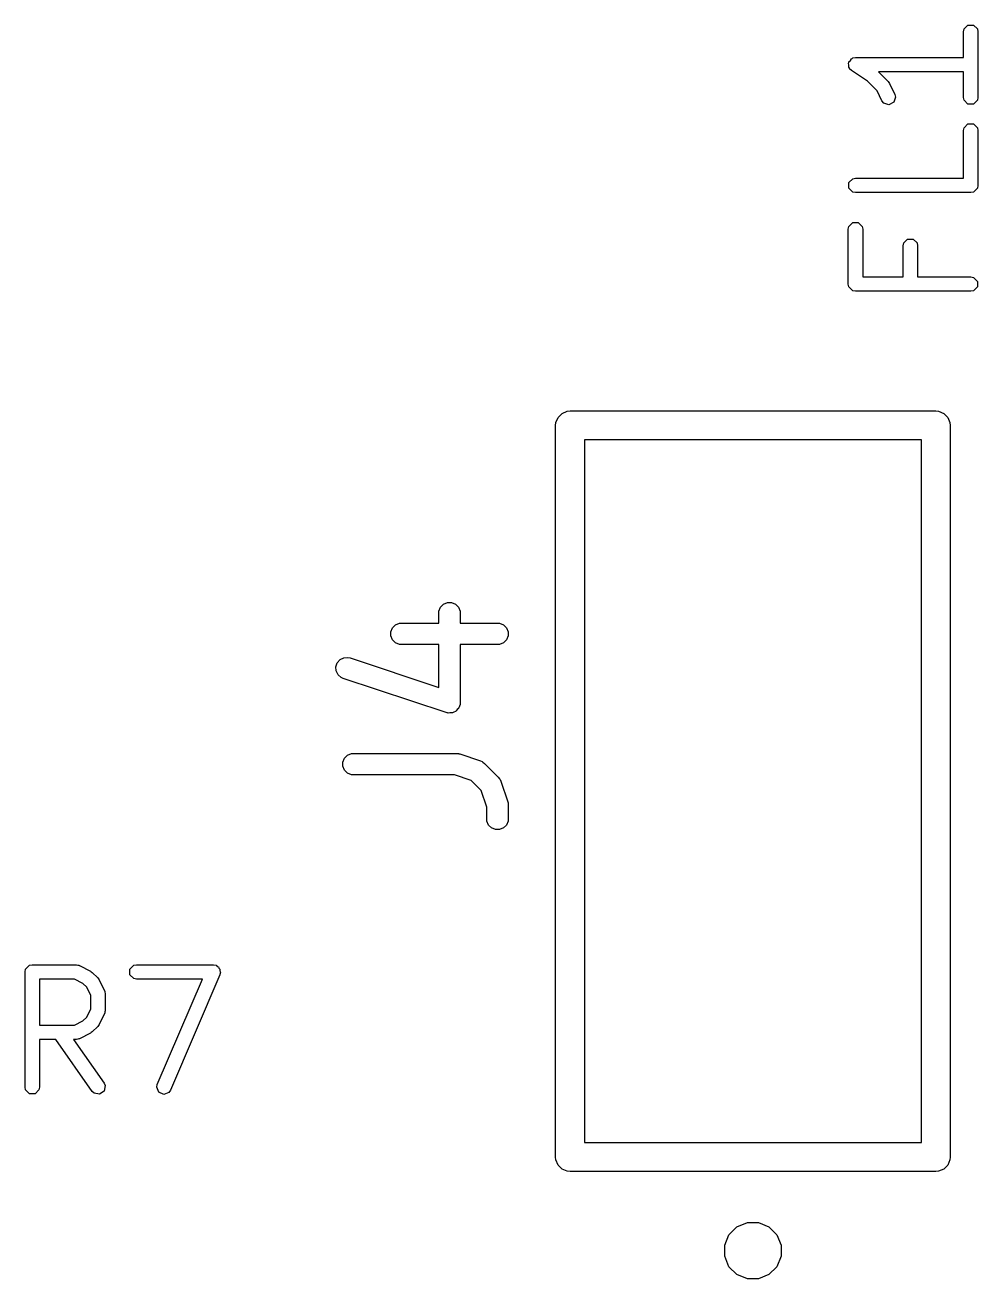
# Model space of a CAD drawing. Header units: inches. Extents: x 2.77 to 6.15, y -3.55 to -1.72.
# Drawn here: x 3.2065 to 3.467, y -3.4995 to -3.1567 of the extents above; entities that cross this region are included whole.
import ezdxf

# ---------------------------------------------------------------- set-up
doc = ezdxf.new("R2010")
doc.units = ezdxf.units.IN
doc.header["$MEASUREMENT"] = 0
doc.layers.add('F.Silkscreen', color=41, linetype='CONTINUOUS', true_color=0xf2eda1)

msp = doc.modelspace()

# ---------------------------------------------------------------- linework, layer by layer
at = {"layer": 'F.Silkscreen', "linetype": 'CONTINUOUS'}
for p, q in [((3.46308, -3.15854), (3.46323, -3.15779)), ((3.46308, -3.16557), (3.46308, -3.15854)), ((3.46323, -3.15779), (3.46429, -3.15672)), ((3.46429, -3.15672), (3.4658, -3.15672)), ((3.4658, -3.15672), (3.46687, -3.15779)), ((3.46687, -3.15779), (3.46702, -3.15854)), ((3.46702, -3.15854), (3.46702, -3.17654)), ((3.43173, -3.16679), (3.43214, -3.16638)), ((3.43173, -3.16699), (3.43173, -3.16679)), ((3.43214, -3.16638), (3.43246, -3.16591)), ((3.43246, -3.16591), (3.43265, -3.16587)), ((3.43265, -3.16587), (3.4328, -3.16572)), ((3.4328, -3.16572), (3.43355, -3.16557)), ((3.43355, -3.16557), (3.46308, -3.16557)), ((3.43162, -3.16716), (3.43173, -3.16699)), ((3.43173, -3.16772), (3.43162, -3.16716)), ((3.43173, -3.1683), (3.43173, -3.16772)), ((3.43188, -3.16844), (3.43173, -3.1683)), ((3.43192, -3.16864), (3.43188, -3.16844)), ((3.43246, -3.16918), (3.43192, -3.16864)), ((3.4368, -3.17207), (3.43246, -3.16918)), ((3.46308, -3.16951), (3.4398, -3.16951)), ((3.4398, -3.16951), (3.44244, -3.17215)), ((3.46308, -3.17654), (3.46308, -3.16951)), ((3.43943, -3.17471), (3.4368, -3.17207)), ((3.44244, -3.17215), (3.44262, -3.17241)), ((3.44262, -3.17241), (3.44281, -3.17266)), ((3.44281, -3.17266), (3.44431, -3.17566)), ((3.44079, -3.17742), (3.43943, -3.17471)), ((3.44451, -3.1764), (3.44404, -3.17783)), ((3.44431, -3.17566), (3.44451, -3.1764)), ((3.46323, -3.17729), (3.46308, -3.17654)), ((3.46702, -3.17654), (3.46687, -3.17729)), ((3.44126, -3.17803), (3.44079, -3.17742)), ((3.44269, -3.1785), (3.44126, -3.17803)), ((3.44404, -3.17783), (3.44269, -3.1785)), ((3.46429, -3.17836), (3.46323, -3.17729)), ((3.4658, -3.17836), (3.46429, -3.17836)), ((3.46687, -3.17729), (3.4658, -3.17836)), ((3.46323, -3.18479), (3.46429, -3.18372)), ((3.46429, -3.18372), (3.4658, -3.18372)), ((3.4658, -3.18372), (3.46687, -3.18479)), ((3.46308, -3.18554), (3.46323, -3.18479)), ((3.46308, -3.19857), (3.46308, -3.18554)), ((3.46687, -3.18479), (3.46702, -3.18554)), ((3.46702, -3.18554), (3.46702, -3.20054)), ((3.43173, -3.19978), (3.4328, -3.19872)), ((3.43173, -3.20129), (3.43173, -3.19978)), ((3.4328, -3.19872), (3.43355, -3.19857)), ((3.43355, -3.19857), (3.46308, -3.19857)), ((3.46702, -3.20054), (3.46687, -3.20129)), ((3.4328, -3.20236), (3.43173, -3.20129)), ((3.43355, -3.20251), (3.4328, -3.20236)), ((3.46505, -3.20251), (3.43355, -3.20251)), ((3.4658, -3.20236), (3.46505, -3.20251)), ((3.46687, -3.20129), (3.4658, -3.20236)), ((3.43173, -3.21178), (3.4328, -3.21072)), ((3.4328, -3.21072), (3.4343, -3.21072)), ((3.4343, -3.21072), (3.43537, -3.21178)), ((3.43158, -3.21254), (3.43173, -3.21178)), ((3.43158, -3.22753), (3.43158, -3.21254)), ((3.43537, -3.21178), (3.43552, -3.21254)), ((3.43552, -3.21254), (3.43552, -3.22557)), ((3.44658, -3.21704), (3.44673, -3.21628)), ((3.44658, -3.22557), (3.44658, -3.21704)), ((3.44673, -3.21628), (3.4478, -3.21522)), ((3.4478, -3.21522), (3.4493, -3.21522)), ((3.4493, -3.21522), (3.45037, -3.21628)), ((3.45037, -3.21628), (3.45052, -3.21704)), ((3.45052, -3.21704), (3.45052, -3.22557)), ((3.43173, -3.22829), (3.43158, -3.22753)), ((3.4328, -3.22935), (3.43173, -3.22829)), ((3.43552, -3.22557), (3.44658, -3.22557)), ((3.45052, -3.22557), (3.46505, -3.22557)), ((3.46505, -3.22557), (3.4658, -3.22572)), ((3.4658, -3.22572), (3.46687, -3.22678)), ((3.46687, -3.22829), (3.4658, -3.22935)), ((3.46687, -3.22678), (3.46687, -3.22829)), ((3.43355, -3.2295), (3.4328, -3.22935)), ((3.46505, -3.2295), (3.43355, -3.2295)), ((3.4658, -3.22935), (3.46505, -3.2295)), ((3.35332, -3.26287), (3.35474, -3.26228)), ((3.35474, -3.26228), (3.35551, -3.2622)), ((3.35551, -3.2622), (3.45551, -3.2622)), ((3.45551, -3.2622), (3.45628, -3.26228)), ((3.45628, -3.26228), (3.4577, -3.26287)), ((3.35157, -3.26614), (3.35165, -3.26537)), ((3.35157, -3.46614), (3.35157, -3.26614)), ((3.35165, -3.26537), (3.35224, -3.26395)), ((3.35224, -3.26395), (3.35332, -3.26287)), ((3.4577, -3.26287), (3.45879, -3.26395)), ((3.45879, -3.26395), (3.45937, -3.26537)), ((3.45937, -3.26537), (3.45945, -3.26614)), ((3.45945, -3.26614), (3.45945, -3.46614)), ((3.35945, -3.27008), (3.35945, -3.4622)), ((3.45157, -3.27008), (3.35945, -3.27008)), ((3.45157, -3.4622), (3.45157, -3.27008)), ((3.3196, -3.3175), (3.31966, -3.31692)), ((3.3196, -3.32017), (3.3196, -3.3175)), ((3.31966, -3.31692), (3.3201, -3.31586)), ((3.3201, -3.31586), (3.32092, -3.31504)), ((3.32092, -3.31504), (3.32198, -3.3146)), ((3.32198, -3.3146), (3.32313, -3.3146)), ((3.32313, -3.3146), (3.3242, -3.31504)), ((3.3242, -3.31504), (3.32501, -3.31586)), ((3.32501, -3.31586), (3.32545, -3.31692)), ((3.32545, -3.31692), (3.32551, -3.3175)), ((3.32551, -3.3175), (3.32551, -3.32017)), ((3.30698, -3.32148), (3.30779, -3.32067)), ((3.30779, -3.32067), (3.30886, -3.32023)), ((3.30886, -3.32023), (3.30943, -3.32017)), ((3.30943, -3.32017), (3.3196, -3.32017)), ((3.32551, -3.32017), (3.33568, -3.32017)), ((3.33568, -3.32017), (3.33626, -3.32023)), ((3.33626, -3.32023), (3.33732, -3.32067)), ((3.33732, -3.32067), (3.33813, -3.32148)), ((3.30654, -3.32255), (3.30698, -3.32148)), ((3.30654, -3.3237), (3.30654, -3.32255)), ((3.30698, -3.32476), (3.30654, -3.3237)), ((3.33813, -3.32148), (3.33858, -3.32255)), ((3.33858, -3.3237), (3.33813, -3.32476)), ((3.33858, -3.32255), (3.33858, -3.3237)), ((3.30779, -3.32558), (3.30698, -3.32476)), ((3.30886, -3.32602), (3.30779, -3.32558)), ((3.30943, -3.32607), (3.30886, -3.32602)), ((3.3196, -3.32607), (3.30943, -3.32607)), ((3.3196, -3.33777), (3.3196, -3.32607)), ((3.33568, -3.32607), (3.32551, -3.32607)), ((3.32551, -3.32607), (3.32551, -3.34187)), ((3.33626, -3.32602), (3.33568, -3.32607)), ((3.33732, -3.32558), (3.33626, -3.32602)), ((3.33813, -3.32476), (3.33732, -3.32558)), ((3.29151, -3.33213), (3.29187, -3.33103)), ((3.29187, -3.33103), (3.29262, -3.33016)), ((3.29262, -3.33016), (3.29365, -3.32965)), ((3.29365, -3.32965), (3.2948, -3.32957)), ((3.2948, -3.32957), (3.29537, -3.32969)), ((3.29537, -3.32969), (3.3196, -3.33777)), ((3.29159, -3.33327), (3.29151, -3.33213)), ((3.2921, -3.33431), (3.29159, -3.33327)), ((3.29297, -3.33506), (3.2921, -3.33431)), ((3.2935, -3.3353), (3.29297, -3.33506)), ((3.32162, -3.34467), (3.2935, -3.3353)), ((3.32191, -3.34473), (3.32162, -3.34467)), ((3.32198, -3.34476), (3.32191, -3.34473)), ((3.32204, -3.34476), (3.32198, -3.34476)), ((3.32219, -3.3448), (3.32204, -3.34476)), ((3.32266, -3.34476), (3.32219, -3.3448)), ((3.32313, -3.34476), (3.32266, -3.34476)), ((3.32323, -3.34472), (3.32313, -3.34476)), ((3.32334, -3.34472), (3.32323, -3.34472)), ((3.32376, -3.34451), (3.32334, -3.34472)), ((3.3242, -3.34432), (3.32376, -3.34451)), ((3.32427, -3.34425), (3.3242, -3.34432)), ((3.32437, -3.3442), (3.32427, -3.34425)), ((3.32468, -3.34384), (3.32437, -3.3442)), ((3.32501, -3.34351), (3.32468, -3.34384)), ((3.32505, -3.34341), (3.32501, -3.34351)), ((3.32512, -3.34333), (3.32505, -3.34341)), ((3.32527, -3.34288), (3.32512, -3.34333)), ((3.32545, -3.34244), (3.32527, -3.34288)), ((3.32547, -3.34229), (3.32545, -3.34244)), ((3.32549, -3.34224), (3.32547, -3.34229)), ((3.32551, -3.34187), (3.32548, -3.34216)), ((3.32548, -3.34216), (3.32549, -3.34224)), ((3.29341, -3.35817), (3.29385, -3.3571)), ((3.29341, -3.35932), (3.29341, -3.35817)), ((3.29385, -3.3571), (3.29467, -3.35629)), ((3.29467, -3.35629), (3.29573, -3.35585)), ((3.29573, -3.35585), (3.29631, -3.35579)), ((3.29631, -3.35579), (3.32443, -3.35579)), ((3.32443, -3.35579), (3.32472, -3.35582)), ((3.32472, -3.35582), (3.3248, -3.35581)), ((3.3248, -3.35581), (3.3249, -3.35584)), ((3.3249, -3.35584), (3.32501, -3.35585)), ((3.32501, -3.35585), (3.32508, -3.35588)), ((3.32508, -3.35588), (3.32536, -3.35594)), ((3.32536, -3.35594), (3.33099, -3.35782)), ((3.33099, -3.35782), (3.33152, -3.35805)), ((3.33152, -3.35805), (3.3316, -3.35812)), ((3.3316, -3.35812), (3.3317, -3.35816)), ((3.3317, -3.35816), (3.33214, -3.35853)), ((3.33214, -3.35853), (3.33589, -3.36228)), ((3.29385, -3.36038), (3.29341, -3.35932)), ((3.29467, -3.3612), (3.29385, -3.36038)), ((3.29573, -3.36164), (3.29467, -3.3612)), ((3.29631, -3.36169), (3.29573, -3.36164)), ((3.32395, -3.36169), (3.29631, -3.36169)), ((3.32846, -3.3632), (3.32395, -3.36169)), ((3.33122, -3.36596), (3.32846, -3.3632)), ((3.33589, -3.36228), (3.33626, -3.36273)), ((3.33626, -3.36273), (3.3363, -3.36282)), ((3.3363, -3.36282), (3.33637, -3.3629)), ((3.33637, -3.3629), (3.33661, -3.36343)), ((3.33661, -3.36343), (3.33848, -3.36906)), ((3.33273, -3.37047), (3.33122, -3.36596)), ((3.33273, -3.37374), (3.33273, -3.37047)), ((3.33848, -3.36906), (3.33855, -3.36934)), ((3.33855, -3.36934), (3.33858, -3.36941)), ((3.33858, -3.36941), (3.33859, -3.36952)), ((3.33859, -3.36952), (3.33861, -3.36962)), ((3.33861, -3.36962), (3.3386, -3.3697)), ((3.3386, -3.3697), (3.33863, -3.36999)), ((3.33863, -3.36999), (3.33863, -3.37374)), ((3.33278, -3.37432), (3.33273, -3.37374)), ((3.33322, -3.37538), (3.33278, -3.37432)), ((3.33404, -3.37619), (3.33322, -3.37538)), ((3.33813, -3.37538), (3.33732, -3.37619)), ((3.33858, -3.37432), (3.33813, -3.37538)), ((3.33863, -3.37374), (3.33858, -3.37432)), ((3.3351, -3.37664), (3.33404, -3.37619)), ((3.33626, -3.37664), (3.3351, -3.37664)), ((3.33732, -3.37619), (3.33626, -3.37664)), ((3.20773, -3.41373), (3.20849, -3.41358)), ((3.20849, -3.41358), (3.22049, -3.41358)), ((3.22049, -3.41358), (3.22058, -3.4136)), ((3.22058, -3.4136), (3.22062, -3.41359)), ((3.22062, -3.41359), (3.22093, -3.41367)), ((3.23623, -3.41373), (3.23698, -3.41358)), ((3.23698, -3.41358), (3.25798, -3.41358)), ((3.25798, -3.41358), (3.258, -3.41359)), ((3.258, -3.41359), (3.258, -3.41358)), ((3.258, -3.41358), (3.25802, -3.41359)), ((3.25802, -3.41359), (3.25873, -3.41373)), ((3.20652, -3.41555), (3.20667, -3.4148)), ((3.20652, -3.44705), (3.20652, -3.41555)), ((3.20667, -3.4148), (3.20773, -3.41373)), ((3.22093, -3.41367), (3.22124, -3.41373)), ((3.22124, -3.41373), (3.22127, -3.41377)), ((3.22127, -3.41377), (3.22137, -3.41379)), ((3.22137, -3.41379), (3.22437, -3.41529)), ((3.22437, -3.41529), (3.22461, -3.41548)), ((3.22461, -3.41548), (3.22488, -3.41566)), ((3.22488, -3.41566), (3.22638, -3.41716)), ((3.23516, -3.4148), (3.23623, -3.41373)), ((3.23516, -3.41631), (3.23516, -3.4148)), ((3.23623, -3.41737), (3.23516, -3.41631)), ((3.25979, -3.41633), (3.24629, -3.44782)), ((3.25873, -3.41373), (3.25902, -3.41402)), ((3.25902, -3.41402), (3.25939, -3.41418)), ((3.25939, -3.41418), (3.25953, -3.41453)), ((3.25953, -3.41453), (3.2598, -3.4148)), ((3.2598, -3.41631), (3.25979, -3.41631)), ((3.25979, -3.41631), (3.25979, -3.41633)), ((3.2598, -3.4148), (3.2598, -3.4152)), ((3.2598, -3.4152), (3.25995, -3.41558)), ((3.25995, -3.41558), (3.2598, -3.41628)), ((3.2598, -3.41628), (3.2598, -3.41631)), ((3.22002, -3.41752), (3.21046, -3.41752)), ((3.21046, -3.41752), (3.21046, -3.43008)), ((3.22232, -3.41867), (3.22002, -3.41752)), ((3.22337, -3.41972), (3.22232, -3.41867)), ((3.22452, -3.42202), (3.22337, -3.41972)), ((3.22638, -3.41716), (3.22655, -3.41742)), ((3.22655, -3.41742), (3.22675, -3.41767)), ((3.22675, -3.41767), (3.22825, -3.42067)), ((3.23698, -3.41752), (3.23623, -3.41737)), ((3.255, -3.41752), (3.23698, -3.41752)), ((3.24267, -3.44627), (3.255, -3.41752)), ((3.22452, -3.42559), (3.22452, -3.42202)), ((3.22825, -3.42067), (3.22827, -3.42077)), ((3.22827, -3.42077), (3.2283, -3.4208)), ((3.2283, -3.4208), (3.22836, -3.42111)), ((3.22836, -3.42111), (3.22845, -3.42141)), ((3.22845, -3.42141), (3.22843, -3.42145)), ((3.22843, -3.42145), (3.22845, -3.42155)), ((3.22845, -3.42155), (3.22845, -3.42605)), ((3.22337, -3.42788), (3.22452, -3.42559)), ((3.22825, -3.42693), (3.22675, -3.42993)), ((3.22827, -3.42684), (3.22825, -3.42693)), ((3.2283, -3.4268), (3.22827, -3.42684)), ((3.22836, -3.42649), (3.2283, -3.4268)), ((3.22845, -3.42619), (3.22836, -3.42649)), ((3.22845, -3.42605), (3.22843, -3.42615)), ((3.22843, -3.42615), (3.22845, -3.42619)), ((3.21046, -3.43008), (3.22002, -3.43008)), ((3.22002, -3.43008), (3.22232, -3.42893)), ((3.22232, -3.42893), (3.22337, -3.42788)), ((3.22638, -3.43044), (3.22488, -3.43194)), ((3.22655, -3.43018), (3.22638, -3.43044)), ((3.22675, -3.42993), (3.22655, -3.43018)), ((3.21496, -3.43402), (3.21046, -3.43402)), ((3.21046, -3.43402), (3.21046, -3.44705)), ((3.22487, -3.44818), (3.21496, -3.43402)), ((3.22049, -3.43402), (3.21977, -3.43402)), ((3.21977, -3.43402), (3.2281, -3.44592)), ((3.22058, -3.434), (3.22049, -3.43402)), ((3.22062, -3.43401), (3.22058, -3.434)), ((3.22093, -3.43393), (3.22062, -3.43401)), ((3.22124, -3.43387), (3.22093, -3.43393)), ((3.22127, -3.43384), (3.22124, -3.43387)), ((3.22137, -3.43381), (3.22127, -3.43384)), ((3.22437, -3.43231), (3.22137, -3.43381)), ((3.22461, -3.43212), (3.22437, -3.43231)), ((3.22488, -3.43194), (3.22461, -3.43212)), ((3.20667, -3.4478), (3.20652, -3.44705)), ((3.20773, -3.44887), (3.20667, -3.4478)), ((3.21031, -3.4478), (3.20924, -3.44887)), ((3.21046, -3.44705), (3.21031, -3.4478)), ((3.2281, -3.44592), (3.22841, -3.44662)), ((3.22841, -3.44662), (3.22814, -3.44811)), ((3.24251, -3.44702), (3.24267, -3.44627)), ((3.24307, -3.44842), (3.24251, -3.44702)), ((3.24629, -3.44782), (3.24586, -3.44846)), ((3.20924, -3.44887), (3.20773, -3.44887)), ((3.22543, -3.44871), (3.22487, -3.44818)), ((3.22691, -3.44897), (3.22543, -3.44871)), ((3.22814, -3.44811), (3.22691, -3.44897)), ((3.24446, -3.44902), (3.24307, -3.44842)), ((3.24586, -3.44846), (3.24446, -3.44902)), ((3.35945, -3.4622), (3.45157, -3.4622)), ((3.35165, -3.46691), (3.35157, -3.46614)), ((3.35224, -3.46833), (3.35165, -3.46691)), ((3.35332, -3.46942), (3.35224, -3.46833)), ((3.45879, -3.46833), (3.4577, -3.46942)), ((3.45937, -3.46691), (3.45879, -3.46833)), ((3.45945, -3.46614), (3.45937, -3.46691)), ((3.35474, -3.47), (3.35332, -3.46942)), ((3.35551, -3.47008), (3.35474, -3.47)), ((3.45551, -3.47008), (3.35551, -3.47008)), ((3.45628, -3.47), (3.45551, -3.47008)), ((3.4577, -3.46942), (3.45628, -3.47)), ((3.39896, -3.48736), (3.40114, -3.48519)), ((3.40114, -3.48519), (3.40398, -3.48401)), ((3.40398, -3.48401), (3.40705, -3.48401)), ((3.40705, -3.48401), (3.40989, -3.48519)), ((3.40989, -3.48519), (3.41206, -3.48736)), ((3.39779, -3.4902), (3.39896, -3.48736)), ((3.41206, -3.48736), (3.41323, -3.4902)), ((3.39779, -3.49327), (3.39779, -3.4902)), ((3.41323, -3.4902), (3.41323, -3.49327)), ((3.39896, -3.49611), (3.39779, -3.49327)), ((3.41323, -3.49327), (3.41206, -3.49611)), ((3.40114, -3.49828), (3.39896, -3.49611)), ((3.40398, -3.49945), (3.40114, -3.49828)), ((3.40989, -3.49828), (3.40705, -3.49945)), ((3.41206, -3.49611), (3.40989, -3.49828)), ((3.40705, -3.49945), (3.40398, -3.49945))]:
    msp.add_line(p, q, dxfattribs=at)

doc.saveas('drawing.dxf')
